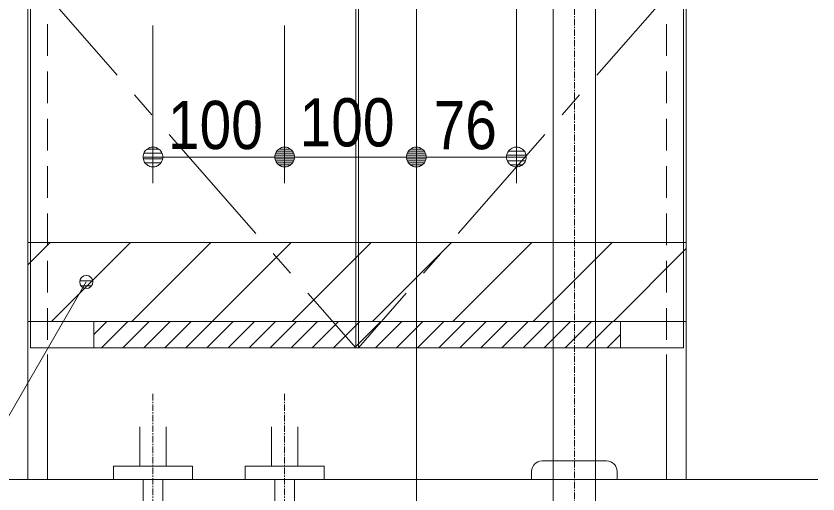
# Model space of a CAD drawing. Units: millimetres, scale not verified. Extents: x -3962 to 3962, y -3045 to 3045.
# Drawn here: x -3096 to -2488, y -11 to 352 of the extents above; entities that cross this region are included whole.
import ezdxf
from ezdxf.enums import TextEntityAlignment as Align

# ---------------------------------------------------------------- set-up
doc = ezdxf.new("R2010")
doc.units = ezdxf.units.MM
doc.header["$LTSCALE"] = 20
doc.linetypes.add('CHAIN1', pattern=[8, 5, -1, 1, -1])
doc.linetypes.add('DASHED1', pattern=[1.8, 1.2, -0.6])
for name, color, linetype, lineweight in [('0-2_2寸法-1', 7, 'Continuous', 9), ('0-3_0', 7, 'Continuous', 9), ('0-4_2寸法-3', 7, 'Continuous', 9), ('0-6_5ボウル・キャビネット', 7, 'Continuous', 9), ('0-7_4給排水', 7, 'Continuous', 9)]:
    doc.layers.add(name, color=color, linetype=linetype, lineweight=lineweight)
doc.styles.add('ＭＳ Ｐゴシック', font='')
doc.styles.get('ＭＳ Ｐゴシック').set_extended_font_data('MS PGothic')

# ---------------------------------------------------------------- blocks, each defined once
blk = doc.blocks.new('_Dot')
at = {"layer": '0-3_0'}
for p, q in [((-10, 0), (-20, 0)), ((9.78, 2), (-9.78, 2)), ((7.99, 6), (-7.99, 6)), ((9.16, -3.98), (-9.16, -3.98)), ((6, -7.98), (-6, -7.98))]:
    blk.add_line(p, q, dxfattribs=at)
for points in [[(10, 0), (9.92, 1.25), (9.69, 2.49), (9.3, 3.68), (8.76, 4.82), (8.09, 5.88), (7.29, 6.85), (6.37, 7.71), (5.36, 8.44), (4.26, 9.05), (3.09, 9.51), (1.87, 9.82), (0.63, 9.98), (-0.63, 9.98), (-1.87, 9.82), (-3.09, 9.51), (-4.26, 9.05), (-5.36, 8.44), (-6.37, 7.71), (-7.29, 6.85), (-8.09, 5.88), (-8.76, 4.82), (-9.3, 3.68), (-9.69, 2.49), (-9.92, 1.25), (-10, 0), (0, 0)], [(-10, 0), (-9.92, -1.25), (-9.69, -2.49), (-9.3, -3.68), (-8.76, -4.82), (-8.09, -5.88), (-7.29, -6.85), (-6.37, -7.71), (-5.36, -8.44), (-4.26, -9.05), (-3.09, -9.51), (-1.87, -9.82), (-0.63, -9.98), (0.63, -9.98), (1.87, -9.82), (3.09, -9.51), (4.26, -9.05), (5.36, -8.44), (6.37, -7.71), (7.29, -6.85), (8.09, -5.88), (8.76, -4.82), (9.3, -3.68), (9.69, -2.49), (9.92, -1.25), (10, 0), (0, 0)]]:
    blk.add_lwpolyline(points, close=True, dxfattribs=at)
blk = doc.blocks.new('グループ-8')
at = {"layer": '0-7_4給排水', "linetype": 'CHAIN1'}
blk.add_line((-17700, -1100), (-17700, 12140), dxfattribs=at)
at = {"layer": '0-7_4給排水'}
blk.add_line((-18350, 93.3), (-18350, 120), dxfattribs=at)
for points in [[(-18020, 10540), (-18020, -600), (-17380, -600), (-17380, 10540)], [(-18190, 280), (-18187.5, 280), (-17212.5, 280), (-17210, 280)], [(-17050, 120), (-17050, 93.3), (-17050, 0), (-18350, 0), (-18350, 93.3)]]:
    blk.add_lwpolyline(points, dxfattribs=at)
for centre, start, end in [((-18190, 120), 90, 180), ((-17210, 120), 0, 90)]:
    blk.add_arc(centre, 160, start, end, dxfattribs=at)
blk = doc.blocks.new('グループ-12')
at = {"layer": '0-7_4給排水', "linetype": 'CHAIN1'}
for p, q in [((-24100, 1300), (-24100, -900)), ((-22100, 1300), (-22100, -900))]:
    blk.add_line(p, q, dxfattribs=at)
at = {"layer": '0-7_4給排水'}
for points in [[(-24300, 800), (-24300, 200), (-23900, 200), (-23900, 800)], [(-22300, 800), (-22300, 200), (-21900, 200), (-21900, 800)]]:
    blk.add_lwpolyline(points, dxfattribs=at)
for points in [[(-24700, 200), (-23500, 200), (-23500, 0), (-24700, 0)], [(-22700, 200), (-21500, 200), (-21500, 0), (-22700, 0)], [(-24250, 0), (-23950, 0), (-23950, -400), (-24250, -400)], [(-22250, 0), (-21950, 0), (-21950, -400), (-22250, -400)]]:
    blk.add_lwpolyline(points, close=True, dxfattribs=at)

msp = doc.modelspace()

# ---------------------------------------------------------------- linework, layer by layer
at = {"layer": '0-2_2寸法-1'}
for p, q in [((-2716.5, 452.5), (-2716.5, 225)), ((-2792.5, 418), (-2792.5, 225)), ((-2792.5, 418), (-2792.5, 225)), ((-2992.5, 345), (-2992.5, 225)), ((-2892.5, 345), (-2892.5, 225)), ((-2892.5, 345), (-2892.5, 225)), ((-2907.51, 245), (-2977.49, 245)), ((-2877.49, 245), (-2807.51, 245)), ((-2777.49, 245), (-2731.51, 245)), ((-2792.5, 225), (-2792.5, -180)), ((-2792.5, 225), (-2792.5, -180))]:
    msp.add_line(p, q, dxfattribs=at)
at = {"layer": '0-4_2寸法-3'}
for p, q in [((-3042.96, 154.99), (-3043.31, 154.99)), ((-3042.96, 154.99), (-3043.31, 154.99)), ((-3038.24, 150.99), (-3048.03, 150.99)), ((-3039.14, 146.99), (-3047.13, 146.99))]:
    msp.add_line(p, q, dxfattribs=at)
msp.add_lwpolyline([(-3043.14, 150), (-3364.83, -407.18), (-2893.91, -407.18)], dxfattribs=at)
msp.add_circle((-3043.14, 150), 5.01, dxfattribs=at)
msp.add_circle((-3043.14, 150), 5.01, dxfattribs=at)
at = {"layer": '0-6_5ボウル・キャビネット', "linetype": 'DASHED1'}
for p, q in [((-3072.5, 670), (-3072.5, 95)), ((-2602.5, 670), (-2602.5, 95)), ((-3072.5, 120), (-2602.5, 120)), ((-3037.5, 120), (-3037.5, 100)), ((-2637.5, 120), (-2637.5, 100)), ((-3072.5, 100), (-2602.5, 100))]:
    msp.add_line(p, q, dxfattribs=at)
at = {"layer": '0-6_5ボウル・キャビネット'}
for p, q in [((-3087.5, 163.04), (-3070.54, 180)), ((-3069.58, 120), (-3009.58, 180)), ((-3008.62, 120), (-2948.62, 180)), ((-2947.66, 120), (-2887.66, 180)), ((-2886.7, 120), (-2826.7, 180)), ((-2825.74, 120), (-2765.74, 180)), ((-2764.78, 120), (-2704.78, 180)), ((-2703.82, 120), (-2643.82, 180)), ((-2642.86, 120), (-2587.5, 175.36)), ((-3037.5, 110), (-3027.5, 120)), ((-3031.5, 100), (-3011.5, 120)), ((-3015.5, 100), (-2995.5, 120)), ((-2999.5, 100), (-2979.5, 120)), ((-2983.5, 100), (-2963.5, 120)), ((-2967.5, 100), (-2947.5, 120)), ((-2951.5, 100), (-2931.5, 120)), ((-2935.5, 100), (-2915.5, 120)), ((-2919.5, 100), (-2899.5, 120)), ((-2903.5, 100), (-2883.5, 120)), ((-2887.5, 100), (-2867.5, 120)), ((-2871.5, 100), (-2851.5, 120)), ((-2855.5, 100), (-2835.5, 120)), ((-2839.5, 100), (-2819.5, 120)), ((-2823.5, 100), (-2803.5, 120)), ((-2807.5, 100), (-2787.5, 120)), ((-2791.5, 100), (-2771.5, 120)), ((-2775.5, 100), (-2755.5, 120)), ((-2759.5, 100), (-2739.5, 120)), ((-2743.5, 100), (-2723.5, 120)), ((-2727.5, 100), (-2707.5, 120)), ((-2711.5, 100), (-2691.5, 120)), ((-2695.5, 100), (-2675.5, 120)), ((-2679.5, 100), (-2659.5, 120)), ((-2663.5, 100), (-2643.5, 120)), ((-2647.5, 100), (-2637.5, 110)), ((-3072.5, 0), (-3072.5, 95)), ((-2602.5, 0), (-2602.5, 95)), ((-3187.5, 0), (-2487.5, 0))]:
    msp.add_line(p, q, dxfattribs=at)
for points in [[(-3087.5, 670), (-2587.5, 670), (-2587.5, 0), (-3087.5, 0)], [(-3085.5, 665), (-3085.5, 100), (-2838.5, 100), (-2838.5, 665)], [(-2589.5, 665), (-2836.5, 665), (-2836.5, 100), (-2589.5, 100)], [(-2838.5, 650), (-2836.5, 650), (-2836.5, 100), (-2838.5, 100)], [(-3087.5, 180), (-2587.5, 180), (-2587.5, 120), (-3087.5, 120)], [(-3087.5, 180), (-2587.5, 180), (-2587.5, 120), (-3087.5, 120)], [(-3037.5, 120), (-2637.5, 120), (-2637.5, 100), (-3037.5, 100)]]:
    msp.add_lwpolyline(points, close=True, dxfattribs=at)
at = {"layer": '0-6_5ボウル・キャビネット', "linetype": 'CHAIN1'}
for points in [[(-2838.5, 665), (-3085.5, 382.5), (-2838.5, 100)], [(-2836.5, 665), (-2589.5, 382.5), (-2836.5, 100)]]:
    msp.add_lwpolyline(points, dxfattribs=at)

# ---------------------------------------------------------------- block references
at = {"layer": '0-2_2寸法-1', "xscale": 0.7503418, "yscale": 0.7503418, "rotation": 180}
for p in [(-2992.5, 245), (-2892.5, 245), (-2792.5, 245)]:
    msp.add_blockref('_Dot', p, dxfattribs=at)
at = {"layer": '0-2_2寸法-1', "xscale": 0.7503418, "yscale": 0.7503418}
for p in [(-2892.5, 245), (-2792.5, 245), (-2716.5, 245)]:
    msp.add_blockref('_Dot', p, dxfattribs=at)
at = {"layer": '0-7_4給排水', "xscale": 0.05, "yscale": 0.05}
for name in ['グループ-12', 'グループ-8']:
    msp.add_blockref(name, (-1787.5, 0), dxfattribs=at)

# ---------------------------------------------------------------- texts
at = {"layer": '0-2_2寸法-1', "style": 'ＭＳ Ｐゴシック', "width": 0.9}
for s, p in [('100', (-2981.11, 240.04)), ('100', (-2881.11, 242.04)), ('76', (-2779.38, 239.94))]:
    msp.add_text(s, height=36.66, dxfattribs=at).set_placement(p, align=Align.BOTTOM_LEFT)

doc.saveas('drawing.dxf')
